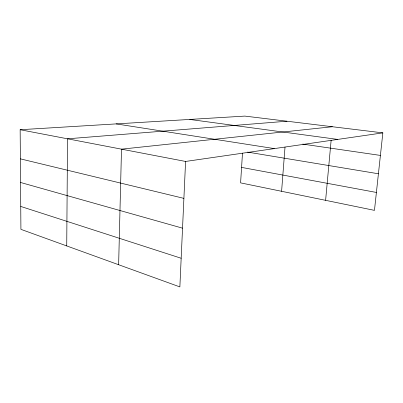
<?xml version="1.0" encoding="UTF-8"?>
<svg xmlns="http://www.w3.org/2000/svg" width="403" height="403" viewBox="0 0 403 403"><rect width="100%" height="100%" fill="white"/><g stroke="black" fill="none" stroke-linecap="round" stroke-linejoin="round"><path stroke-width="0.6" d="M66.732 245.936L67.528 138.808L287.017 121.222M118.633 264.731L121.499 149.16L332.374 126.738M382.85 132.874L185.582 161.452L179.864 286.906L20.921 229.342L20.15 129.721L244.848 116.094L382.85 132.874L374.458 210.366L240.591 182.876L242.485 153.135M281.596 191.299L285.012 147.1M325.609 200.336L331.14 140.184M189.712 119.439L337.724 139.413M302.688 144.088L380.407 155.417M116.16 123.897L274.337 148.596M247.568 152.097L378.422 173.769M241.578 167.396L376.402 192.448M20.15 129.721L185.582 161.452M20.377 158.853L183.899 198.372M20.558 182.473L182.539 228.163M20.744 206.437L181.169 258.258"/></g></svg>
